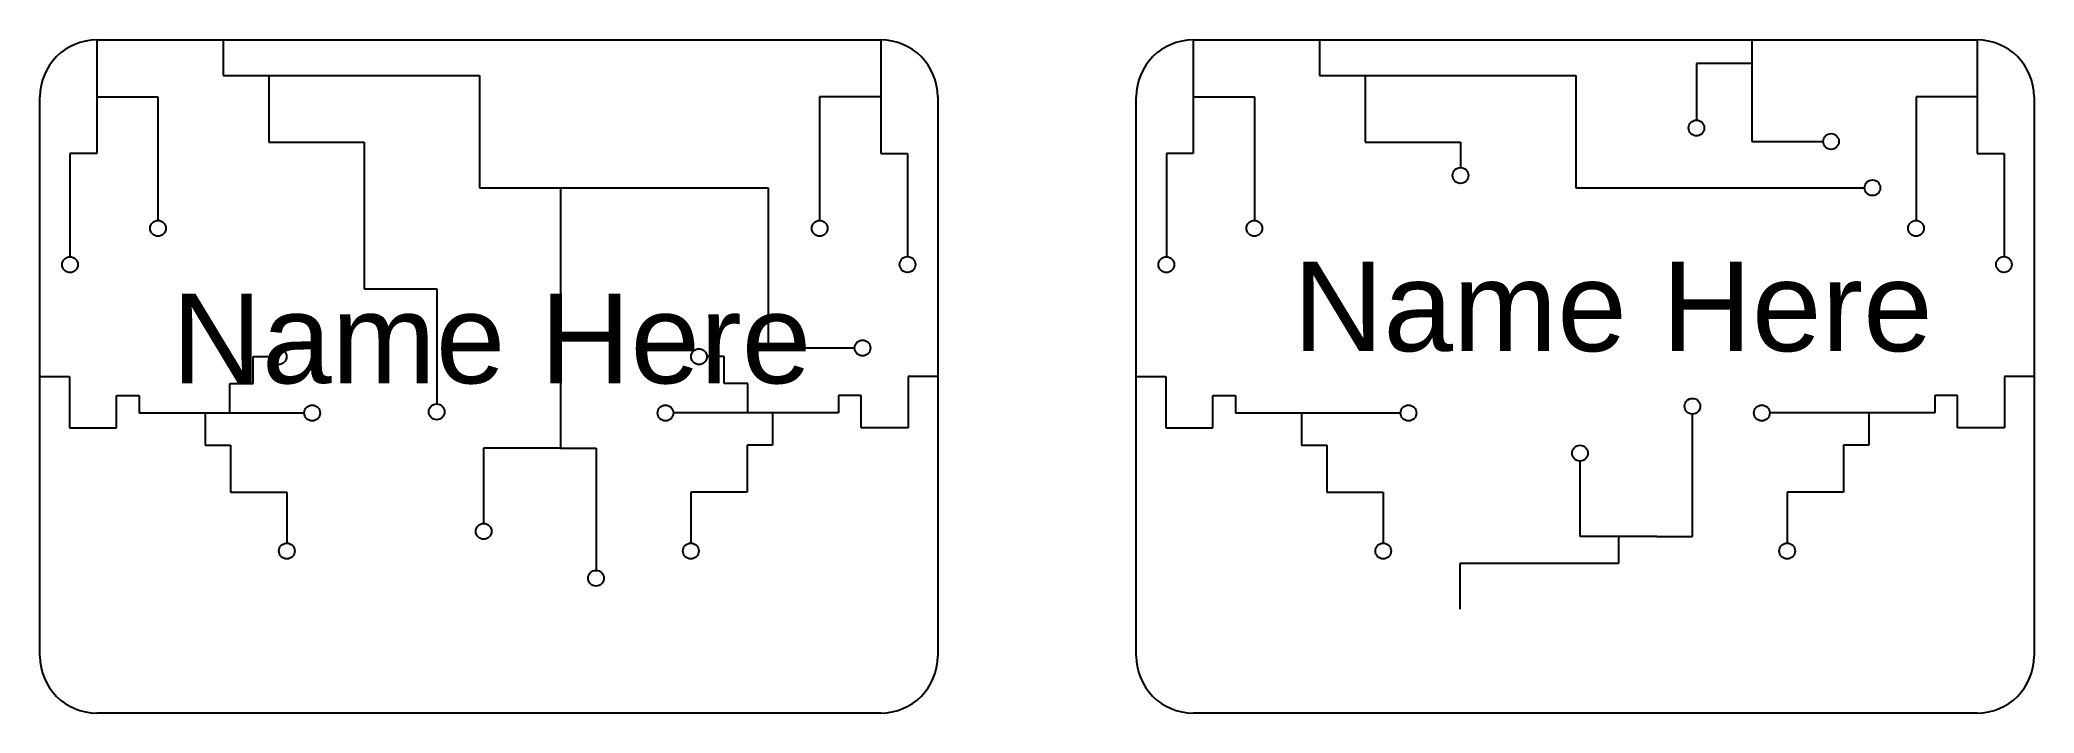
# Model space of a CAD drawing. Header units: inches. Extents: x 0 to 7, y 0 to 2.36.
import ezdxf

# ---------------------------------------------------------------- set-up
doc = ezdxf.new("R2010")
doc.units = ezdxf.units.IN
doc.header["$MEASUREMENT"] = 0
doc.styles.get("Standard").update_dxf_attribs({"font": 'arial.ttf'})

msp = doc.modelspace()

# ---------------------------------------------------------------- linework, layer by layer
for p, q in [((0.2, 2.36), (2.95, 2.36)), ((0.2, 2.36), (0.2, 2.16)), ((0.6435, 2.3553), (0.6435, 2.2356)), ((2.95, 2.36), (2.95, 2.16)), ((4.0464, 2.36), (6.7964, 2.36)), ((4.0464, 2.36), (4.0464, 2.16)), ((4.4899, 2.3553), (4.4899, 2.2356)), ((6.0063, 2.36), (6.0063, 2.2774)), ((6.7964, 2.36), (6.7964, 2.16)), ((6.0063, 2.2774), (5.8117, 2.2774)), ((5.8117, 2.2774), (5.8117, 2.079)), ((6.0063, 2.2774), (6.0063, 2.0037)), ((0.6435, 2.2356), (1.5419, 2.2356)), ((0.8032, 2.2306), (0.8032, 2.0013)), ((1.5419, 2.2356), (1.5419, 1.8417)), ((4.4899, 2.2356), (5.3883, 2.2356)), ((4.6496, 2.2306), (4.6496, 2.0013)), ((5.3883, 2.2356), (5.3883, 1.8417)), ((0, 0.2), (0, 2.16)), ((0.2, 2.16), (0.4143, 2.16)), ((0.2, 2.16), (0.2, 1.9618)), ((0.4143, 2.16), (0.4143, 1.7272)), ((2.95, 2.16), (2.7357, 2.16)), ((2.7357, 2.16), (2.7357, 1.7272)), ((2.95, 2.16), (2.95, 1.9618)), ((3.15, 2.16), (3.15, 0.2)), ((3.8464, 0.2), (3.8464, 2.16)), ((4.0464, 2.16), (4.2607, 2.16)), ((4.0464, 2.16), (4.0464, 1.9618)), ((4.2607, 2.16), (4.2607, 1.7272)), ((6.7964, 2.16), (6.5822, 2.16)), ((6.5822, 2.16), (6.5822, 1.7272)), ((6.7964, 2.16), (6.7964, 1.9618)), ((6.9964, 2.16), (6.9964, 0.2)), ((0.2, 1.9618), (0.1056, 1.9618)), ((0.1056, 1.9618), (0.1056, 1.8143)), ((0.8032, 2.0013), (1.1376, 2.0013)), ((1.1376, 2.0013), (1.1376, 1.4877)), ((2.95, 1.9618), (3.0444, 1.9618)), ((3.0444, 1.9618), (3.0444, 1.8143)), ((4.0464, 1.9618), (3.9521, 1.9618)), ((3.9521, 1.9618), (3.9521, 1.8143)), ((4.6496, 2.0013), (4.984, 2.0013)), ((4.984, 2.0013), (4.984, 1.9124)), ((6.0063, 2.0037), (6.2564, 2.0037)), ((6.7964, 1.9618), (6.8908, 1.9618)), ((6.8908, 1.9618), (6.8908, 1.8143)), ((1.5419, 1.8417), (2.5551, 1.8417)), ((1.8264, 1.8417), (1.8264, 0.9292)), ((2.5551, 1.8417), (2.5551, 1.2801)), ((5.3883, 1.8417), (6.4015, 1.8417)), ((0.1056, 1.8143), (0.1056, 1.5998)), ((3.0444, 1.8143), (3.0444, 1.5998)), ((3.9521, 1.8143), (3.9521, 1.5998)), ((6.8908, 1.8143), (6.8908, 1.5998)), ((1.1376, 1.4877), (1.3921, 1.4877)), ((1.3921, 1.4877), (1.3921, 1.0838)), ((2.5551, 1.2801), (2.8585, 1.2801)), ((0.7488, 1.1555), (0.7488, 1.2496)), ((0.7488, 1.2496), (0.81, 1.2496)), ((2.4012, 1.2496), (2.34, 1.2496)), ((2.4012, 1.1555), (2.4012, 1.2496)), ((0, 1.18), (0.104, 1.18)), ((0.104, 1.18), (0.104, 1.0003)), ((0.6664, 1.0521), (0.6664, 1.1555)), ((0.6664, 1.1555), (0.7488, 1.1555)), ((2.4836, 1.1555), (2.4012, 1.1555)), ((2.4836, 1.0521), (2.4836, 1.1555)), ((3.15, 1.18), (3.046, 1.18)), ((3.046, 1.18), (3.046, 1.0003)), ((3.8464, 1.18), (3.9504, 1.18)), ((3.9504, 1.18), (3.9504, 1.0003)), ((6.9964, 1.18), (6.8924, 1.18)), ((6.8924, 1.18), (6.8924, 1.0003)), ((0.2687, 1.0003), (0.2687, 1.1132)), ((0.2687, 1.1132), (0.3487, 1.1132)), ((0.3487, 1.1132), (0.3487, 1.0521)), ((0.3487, 1.0521), (0.4052, 1.0521)), ((0.4052, 1.0521), (0.9276, 1.0521)), ((0.5793, 1.0521), (0.5793, 0.9392)), ((2.7448, 1.0521), (2.2224, 1.0521)), ((2.5707, 1.0521), (2.5707, 0.9392)), ((2.8013, 1.0521), (2.7448, 1.0521)), ((2.8813, 1.1132), (2.8013, 1.1132)), ((2.8013, 1.1132), (2.8013, 1.0521)), ((2.8813, 1.0003), (2.8813, 1.1132)), ((4.1151, 1.0003), (4.1151, 1.1132)), ((4.1151, 1.1132), (4.1951, 1.1132)), ((4.1951, 1.1132), (4.1951, 1.0521)), ((4.1951, 1.0521), (4.2516, 1.0521)), ((4.2516, 1.0521), (4.774, 1.0521)), ((4.4258, 1.0521), (4.4258, 0.9392)), ((6.5912, 1.0521), (6.0688, 1.0521)), ((6.4171, 1.0521), (6.4171, 0.9392)), ((6.6477, 1.0521), (6.5912, 1.0521)), ((6.7277, 1.1132), (6.6477, 1.1132)), ((6.6477, 1.1132), (6.6477, 1.0521)), ((6.7277, 1.0003), (6.7277, 1.1132)), ((0.104, 1.0003), (0.2687, 1.0003)), ((3.046, 1.0003), (2.8813, 1.0003)), ((3.9504, 1.0003), (4.1151, 1.0003)), ((5.7976, 0.6192), (5.7976, 1.048)), ((6.8924, 1.0003), (6.7277, 1.0003)), ((0.5793, 0.9392), (0.6688, 0.9392)), ((0.6688, 0.9392), (0.6688, 0.7746)), ((1.8264, 0.9292), (1.5569, 0.9292)), ((1.5569, 0.9292), (1.5569, 0.6649)), ((1.8264, 0.9292), (1.9512, 0.9292)), ((1.9512, 0.9292), (1.9512, 0.5003)), ((2.5707, 0.9392), (2.4812, 0.9392)), ((2.4812, 0.9392), (2.4812, 0.7746)), ((4.4258, 0.9392), (4.5152, 0.9392)), ((4.5152, 0.9392), (4.5152, 0.7746)), ((6.4171, 0.9392), (6.3277, 0.9392)), ((6.3277, 0.9392), (6.3277, 0.7746)), ((5.4033, 0.6192), (5.4033, 0.8835)), ((0.6688, 0.7746), (0.8664, 0.7746)), ((0.8664, 0.7746), (0.8664, 0.596)), ((2.4812, 0.7746), (2.2836, 0.7746)), ((2.2836, 0.7746), (2.2836, 0.596)), ((4.5152, 0.7746), (4.7129, 0.7746)), ((4.7129, 0.7746), (4.7129, 0.596)), ((6.3277, 0.7746), (6.13, 0.7746)), ((6.13, 0.7746), (6.13, 0.596)), ((5.6728, 0.6192), (5.4033, 0.6192)), ((5.538, 0.6192), (5.538, 0.524)), ((5.6728, 0.6192), (5.7976, 0.6192)), ((5.538, 0.524), (4.9818, 0.524)), ((4.9818, 0.524), (4.9818, 0.3644)), ((2.95, 0), (0.2, 0)), ((6.7964, 0), (4.0464, 0))]:
    msp.add_line(p, q)
for centre in [(5.8117, 2.0513), (6.2841, 2.0037), (4.984, 1.8847), (6.4292, 1.8417), (0.4143, 1.6995), (2.7357, 1.6995), (4.2607, 1.6995), (6.5822, 1.6995), (0.1056, 1.5722), (3.0441, 1.5725), (3.9521, 1.5722), (6.8905, 1.5725), (0.8376, 1.2496), (2.3124, 1.2496), (2.8862, 1.2801), (0.9553, 1.0521), (1.3921, 1.0561), (2.1947, 1.0521), (4.8017, 1.0521), (5.7976, 1.0757), (6.0411, 1.0521), (5.4033, 0.9111), (1.5569, 0.6372), (0.8664, 0.5683), (2.2836, 0.5683), (4.7129, 0.5683), (6.13, 0.5683), (1.9512, 0.4727)]:
    msp.add_circle(centre, 0.0277)
for centre, start, end in [((0.2, 2.16), 90, 180), ((2.95, 2.16), 0, 90), ((4.0464, 2.16), 90, 180), ((6.7964, 2.16), 0, 90), ((0.2, 0.2), 180, 270), ((2.95, 0.2), 270, 0), ((4.0464, 0.2), 180, 270), ((6.7964, 0.2), 270, 0)]:
    msp.add_arc(centre, 0.2, start, end)

# ---------------------------------------------------------------- texts
for p in [(4.3968, 1.2689), (0.4624, 1.1561)]:
    msp.add_text('Name Here', height=0.3142).set_placement(p)

doc.saveas('drawing.dxf')
